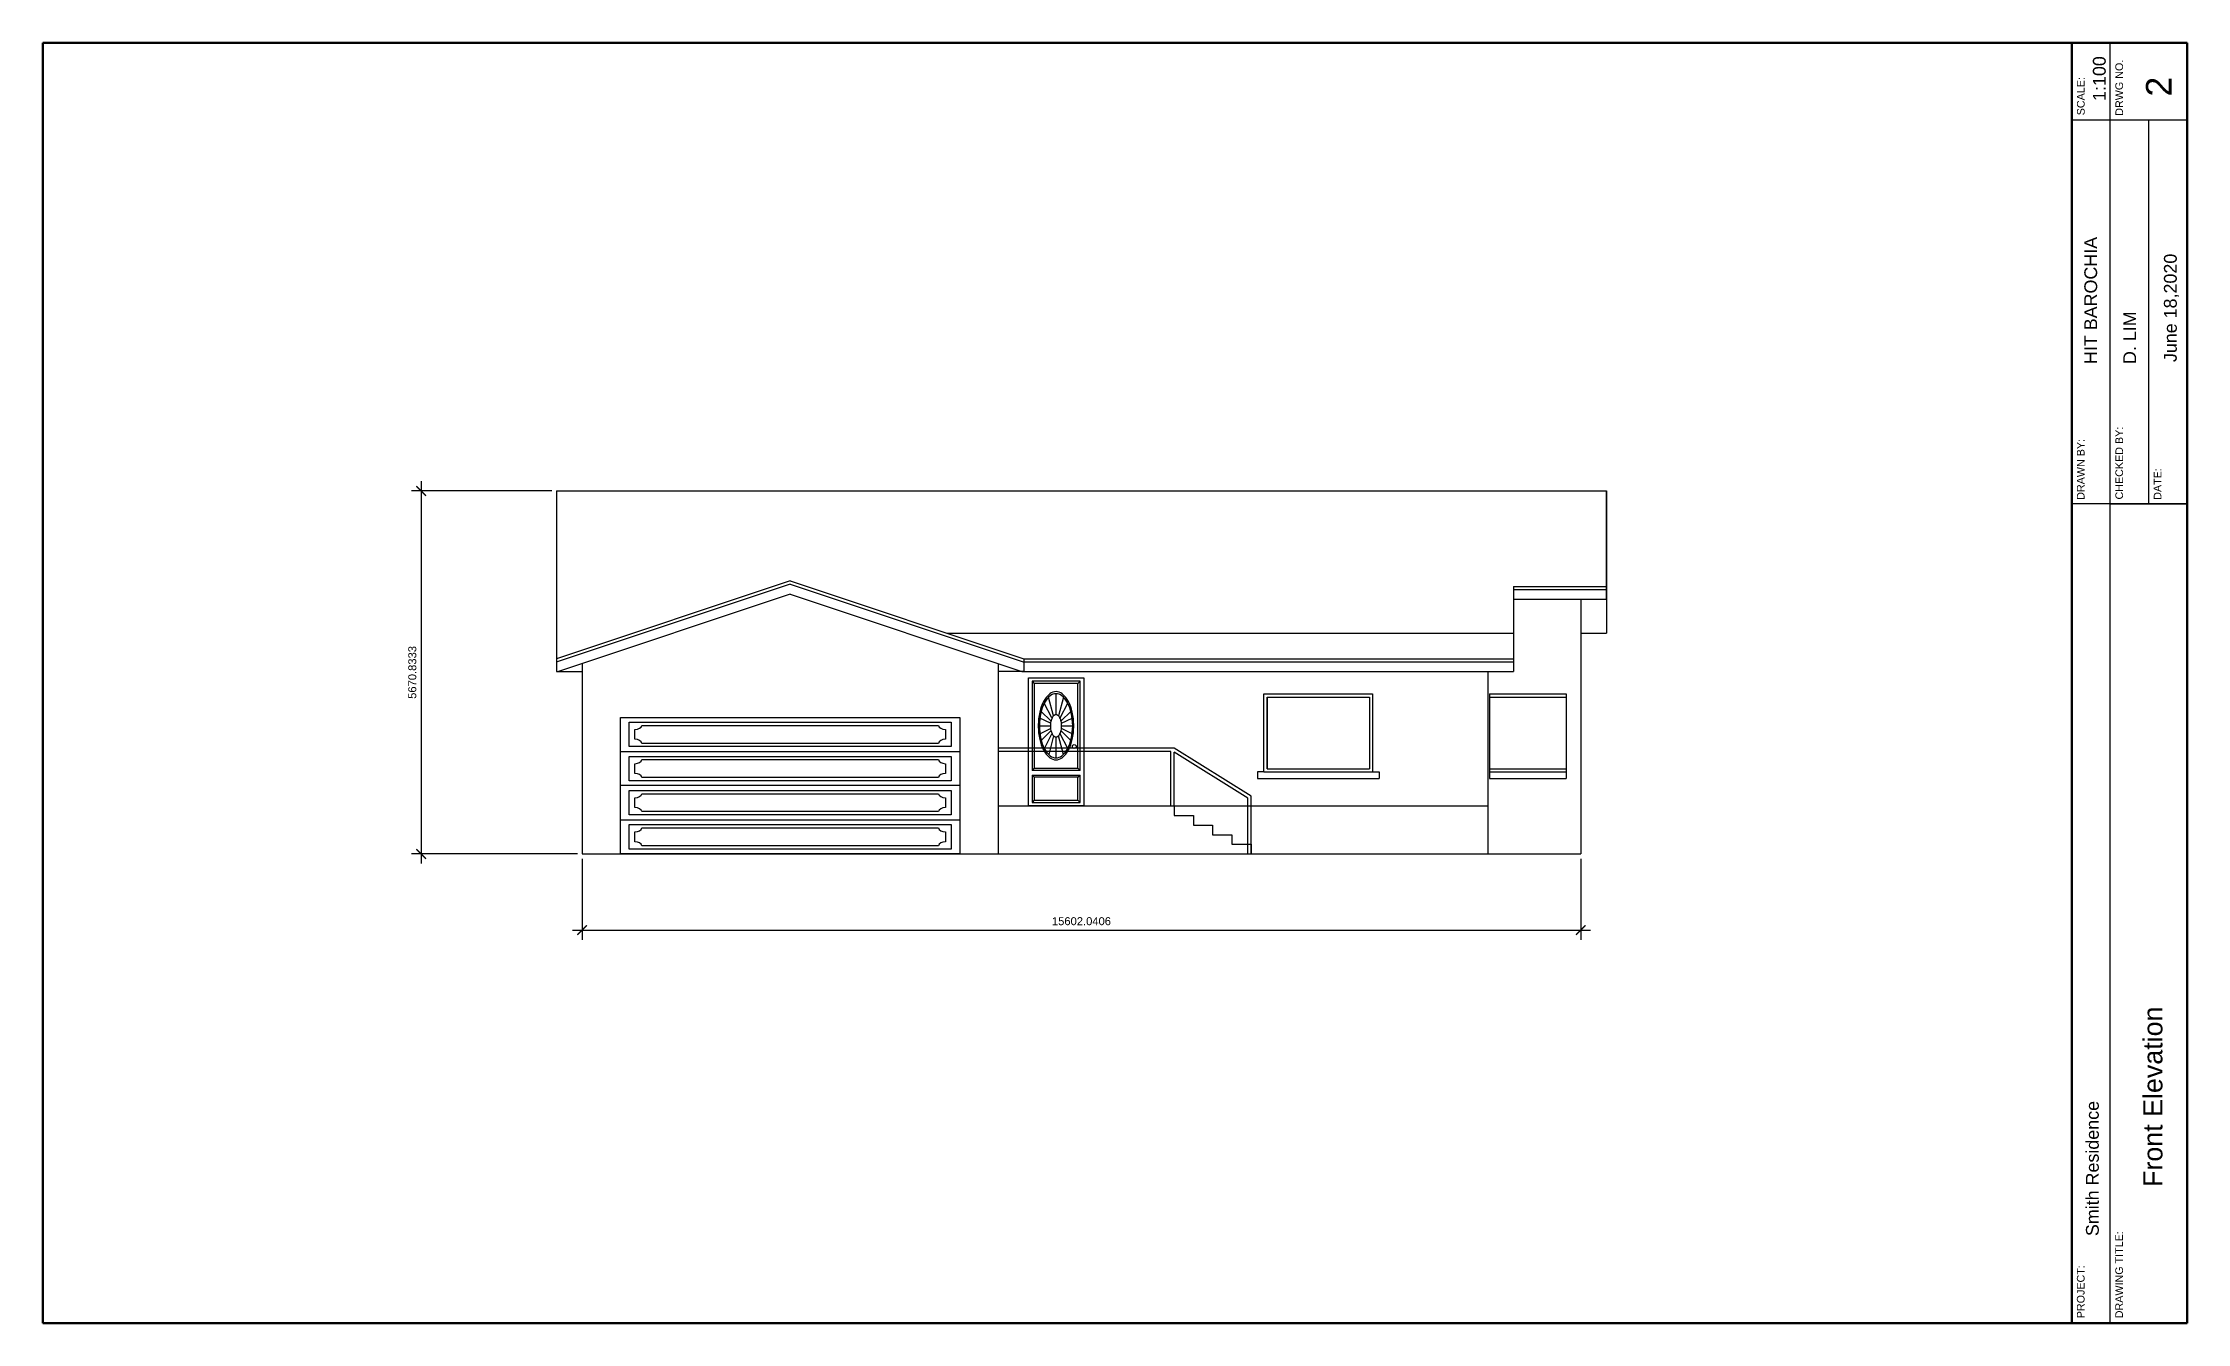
# Model space of a CAD drawing. Header units: millimetres. Extents: x -3200 to 48595, y -28940 to 26070.
# Drawn here: x -3200 to 30300, y -28940 to -8940 of the extents above; entities that cross this region are included whole.
import ezdxf

# ---------------------------------------------------------------- set-up
doc = ezdxf.new("R2010")
doc.units = ezdxf.units.MM
doc.header["$LTSCALE"] = 100
doc.layers.add('border', color=242, linetype='Continuous', lineweight=70)
doc.layers.add('Lines', color=152, linetype='Continuous', lineweight=30)
for name, color, linetype in [('Dim', 4, 'Continuous'), ('Lim-Roof', 50, 'Continuous'), ('text', 1, 'Continuous')]:
    doc.layers.add(name, color=color, linetype=linetype)
doc.styles.add('MtXpl_Arial_Unicode_', font='ARIALUNI.ttf')
doc.styles.get("Standard").update_dxf_attribs({"font": ''})
doc.styles.get('Standard').set_extended_font_data('Arial')
doc.dimstyles.new('Arch_125', dxfattribs={"dimscale": 50, "dimtxt": 2.5, "dimasz": 3, "dimexe": 3, "dimexo": 1.5, "dimgap": 1.5, "dimtad": 1, "dimdec": 4, "dimzin": 3, "dimdsep": 46, "dimtxsty": 'Standard', "dimblk": 'ARCHTICK', "dimcen": 4, "dimdle": 3, "dimadec": 0, "dimazin": 0, "dimtfac": 1, "dimtdec": 4, "dimtofl": 0, "dimtmove": 2, "dimatfit": 3, "dimfxl": 1, "dimtolj": 1, "dimtzin": 0, "dimarcsym": 0})

# ---------------------------------------------------------------- blocks, each defined once
blk = doc.blocks.new('Garage Door - Paneled 10 ft.')
for p, q in [((0, 63), (120, 63)), ((120, 42), (0, 42)), ((0, 21), (120, 21))]:
    blk.add_line(p, q)
for points in [[(0, 0), (0, 84), (120, 84), (120, 0)], [(3, 66), (3, 81), (117, 81), (117, 66)], [(3, 45), (3, 60), (117, 60), (117, 45)], [(3, 24), (3, 39), (117, 39), (117, 24)], [(3, 3), (3, 18), (117, 18), (117, 3)]]:
    blk.add_lwpolyline(points, close=True)
for points in [[(5, 70.5), (5, 76.5)], [(7.5, 79), (112.5, 79)], [(115, 76.5), (115, 70.5)], [(112.5, 68), (7.5, 68)], [(5, 49.5), (5, 55.5)], [(7.5, 58), (112.5, 58)], [(115, 55.5), (115, 49.5)], [(112.5, 47), (7.5, 47)], [(5, 28.5), (5, 34.5)], [(7.5, 37), (112.5, 37)], [(115, 34.5), (115, 28.5)], [(112.5, 26), (7.5, 26)], [(7.5, 16), (112.5, 16)], [(5, 7.5), (5, 13.5)], [(115, 13.5), (115, 7.5)], [(112.5, 5), (7.5, 5)]]:
    blk.add_lwpolyline(points)
for centre, start, end in [((4.9375, 79.0625), 271.3972, 358.6028), ((115.0625, 79.0625), 181.3972, 268.6028), ((4.9375, 67.9375), 1.397181, 88.60282), ((115.0625, 67.9375), 91.39719, 178.6028), ((4.9375, 58.0625), 271.3972, 358.6028), ((115.0625, 58.0625), 181.3972, 268.6028), ((4.9375, 46.9375), 1.397181, 88.60282), ((115.0625, 46.9375), 91.39719, 178.6028), ((4.9375, 37.0625), 271.3972, 358.6028), ((115.0625, 37.0625), 181.3972, 268.6028), ((4.9375, 25.9375), 1.397181, 88.60282), ((115.0625, 25.9375), 91.39719, 178.6028), ((4.9375, 16.0625), 271.3972, 358.6028), ((115.0625, 16.0625), 181.3972, 268.6028), ((4.9375, 4.9375), 1.397181, 88.60282), ((115.0625, 4.9375), 91.39719, 178.6028)]:
    blk.add_arc(centre, 2.5633, start, end)
blk = doc.blocks.new('Elevation Title Block')
for p, q in [((0, 12), (0, 18)), ((0, 0), (0, 12))]:
    blk.add_line(p, q)
at = {"layer": 'border'}
for p, q in [((0, 0), (0, 335)), ((0, 335), (200, 335)), ((200, 335), (200, 0)), ((0, 18), (200, 18)), ((200, 18), (188, 18)), ((0, 0), (0, 12)), ((200, 0), (0, 0))]:
    blk.add_line(p, q, dxfattribs=at)
at = {"layer": 'Lines'}
for p, q in [((128, 0), (128, 18)), ((188, 18), (188, 0)), ((0, 12), (128, 12)), ((128, 12), (128, 0)), ((128, 12), (188, 12)), ((188, 12), (200, 12)), ((128, 6), (188, 6))]:
    blk.add_line(p, q, dxfattribs=at)
at = {"layer": 'text', "style": 'MtXpl_Arial_Unicode_'}
for s, height, p in [('DRAWN BY:', 1.2, (128.62, 16.02)), ('SCALE:', 1.2, (188.69, 16.01)), ('Smith Residence', 2, (13.59, 13.8)), ('HIT BAROCHIA', 2, (149.83, 14.06)), ('1:100', 2, (190.93, 12.72)), ('CHECKED BY:', 1.2, (128.67, 10.01)), ('DRWG NO.', 1.2, (188.62, 10.01)), ('Front Elevation', 3, (21.27, 3.86)), ('D. LIM', 2, (149.83, 7.97)), ('DATE:', 1.2, (128.62, 4.02)), ('2', 4, (191.61, 2.43))]:
    blk.add_text(s, height=height, dxfattribs=at).set_placement(p)
at = {"layer": 'text', "char_height": 1.2, "attachment_point": 1}
for s, insert, width in [('PROJECT:', (0.76, 17.22), 7.9457), ('DRAWING TITLE:', (0.76, 11.22), 14.6555)]:
    blk.add_mtext(s, dxfattribs=dict(at, insert=insert, width=width))
at = {"layer": 'text', "insert": (150.13, 3.62), "char_height": 2, "attachment_point": 1}
blk.add_mtext_dynamic_manual_height_columns('{\\fArial Unicode MS|b0|i0|c0|p2;June 18,2020}', width=72, gutter_width=12.5, heights=[0], dxfattribs=at)
blk = doc.blocks.new('_ArchTick')
at = {"color": 0, "linetype": 'ByBlock', "const_width": 0.15}
blk.add_lwpolyline([(-0.5, -0.5), (0.5, 0.5)], dxfattribs=at)
blk = doc.blocks.new('*D104')
at = {"layer": 'Defpoints', "color": 0, "linetype": 'Continuous', "ltscale": 15, "transparency": 16777216}
for p in [(5225, -21610), (20827, -21610), (20827, -22800)]:
    blk.add_point(p, dxfattribs=at)
at = {"layer": 'Dim', "color": 0, "linetype": 'Continuous', "lineweight": -2, "ltscale": 15, "transparency": 16777216}
for p, q in [((5225, -21685), (5225, -22950)), ((20827, -21685), (20827, -22950)), ((5075, -22800), (20977, -22800))]:
    blk.add_line(p, q, dxfattribs=at)
at = {"layer": 'Dim', "color": 0, "linetype": 'Continuous', "lineweight": -2, "ltscale": 15, "transparency": 16777216, "xscale": 150, "yscale": 150, "zscale": 150, "rotation": 180}
blk.add_blockref('_ArchTick', (5225, -22800), dxfattribs=at)
at = {"layer": 'Dim', "color": 0, "linetype": 'Continuous', "lineweight": -2, "ltscale": 15, "transparency": 16777216, "xscale": 150, "yscale": 150, "zscale": 150}
blk.add_blockref('_ArchTick', (20827, -22800), dxfattribs=at)
at = {"layer": 'Dim', "color": 0, "linetype": 'Continuous', "ltscale": 15, "transparency": 16777216, "insert": (13026, -22662), "char_height": 125, "attachment_point": 5}
blk.add_mtext('\\A1;15602.0406', dxfattribs=at)
blk = doc.blocks.new('*D105')
at = {"layer": 'Defpoints', "color": 0, "linetype": 'Continuous', "ltscale": 15, "transparency": 16777216}
for p in [(4825, -15939), (2710, -21610), (5225, -21610)]:
    blk.add_point(p, dxfattribs=at)
at = {"layer": 'Dim', "color": 0, "linetype": 'Continuous', "lineweight": -2, "ltscale": 15, "transparency": 16777216}
for p, q in [((4750, -15939), (2560, -15939)), ((2710, -15789), (2710, -21760)), ((5150, -21610), (2560, -21610))]:
    blk.add_line(p, q, dxfattribs=at)
at = {"layer": 'Dim', "color": 0, "linetype": 'Continuous', "lineweight": -2, "ltscale": 15, "transparency": 16777216, "xscale": 150, "yscale": 150, "zscale": 150}
for p, rotation in [((2710, -15939), 90), ((2710, -21610), 270)]:
    blk.add_blockref('_ArchTick', p, dxfattribs=dict(at, rotation=rotation))
at = {"layer": 'Dim', "color": 0, "linetype": 'Continuous', "ltscale": 15, "transparency": 16777216, "insert": (2572, -18775), "char_height": 125, "attachment_point": 5, "rotation": 90}
blk.add_mtext('\\A1;5670.8333', dxfattribs=at)

msp = doc.modelspace()

# ---------------------------------------------------------------- linework, layer by layer
at = {"linetype": 'Continuous'}
for p, q in [((19774.77991, -17430.83333), (19774.77991, -18160)), ((20826.82052, -17630.83333), (20826.82052, -21610)), ((19774.77991, -18160), (19774.77991, -18760)), ((4824.77991, -18610), (4832.89379, -18610)), ((4824.77991, -18760), (5224.77991, -18760)), ((5224.77991, -18637.48518), (5224.77991, -21610)), ((12124.77991, -18560), (12124.77991, -18760)), ((19374.77991, -18760), (19374.77991, -21610)), ((15874.77991, -19110), (17574.77991, -19110)), ((15874.77991, -20330), (15874.77991, -19110)), ((15924.77991, -20280), (15924.77991, -19160)), ((15924.77991, -19160), (17524.77991, -19160)), ((15924.77991, -19160), (15924.77991, -20280)), ((17524.77991, -19110), (17574.77991, -19110)), ((17524.77991, -19160), (17524.77991, -20280)), ((17574.77991, -19110), (17574.77991, -20330)), ((19399.78172, -19110), (20599.78337, -19110)), ((19399.78172, -19110), (19399.78172, -20430)), ((19399.78172, -19160), (20599.78337, -19160)), ((20599.78337, -19110), (20599.78337, -20430)), ((15874.77991, -20330), (15774.77991, -20330)), ((15774.77991, -20330), (15774.77991, -20430)), ((15774.77991, -20430), (17674.77991, -20430)), ((15874.77991, -20330), (17574.77991, -20330)), ((15924.77991, -20280), (17524.77991, -20280)), ((17524.77991, -20330), (17574.77991, -20330)), ((17574.77991, -20330), (17674.77991, -20330)), ((17674.77991, -20330), (17674.77991, -20430)), ((19399.78172, -20280), (20599.78337, -20280)), ((19399.78172, -20330), (20599.78337, -20330)), ((19399.78172, -20430), (20599.78337, -20430)), ((11724.77991, -20860), (19374.77991, -20860)), ((14474.77991, -20860), (14474.77991, -21010)), ((14474.77991, -21010), (14774.77991, -21010)), ((14774.77991, -21010), (14774.77991, -21160)), ((14774.77991, -21160), (15074.77991, -21160)), ((15074.77991, -21160), (15074.77991, -21310)), ((15074.77991, -21310), (15374.77991, -21310)), ((15374.77991, -21310), (15374.77991, -21460)), ((5224.77991, -21610), (20826.82052, -21610)), ((15374.77991, -21460), (15674.77991, -21460)), ((15674.77991, -21460), (15674.77991, -21610))]:
    msp.add_line(p, q, dxfattribs=at)
for p, q in [((13003.5282, -18913.14304), (12253.36313, -18913.14304)), ((12253.36313, -18913.14304), (12253.36313, -20306.30674)), ((12253.36313, -18913.14304), (12289.08528, -18948.86519)), ((12967.80605, -18948.86519), (12289.08528, -18948.86519)), ((12289.08528, -18948.86519), (12289.08528, -20270.58459)), ((12967.80605, -18948.86519), (13003.5282, -18913.14304)), ((12967.80605, -20270.58459), (12967.80605, -18948.86519)), ((13003.5282, -20306.30674), (13003.5282, -18913.14304)), ((12395.23921, -19382.65232), (12548.96389, -19532.33405)), ((12563.79096, -19483.81861), (12445.1329, -19252.74441)), ((12587.74147, -19451.19239), (12513.37055, -19161.53759)), ((12628.44566, -19435.30318), (12628.44566, -19107.43817)), ((12743.52087, -19161.53768), (12668.51639, -19453.65721)), ((12692.49547, -19484.99506), (12811.75841, -19252.74438)), ((12861.65291, -19382.6554), (12708.55377, -19531.72439)), ((12366.89287, -19609.72489), (12541.52892, -19609.72489)), ((12543.14594, -19568.1967), (12375.91991, -19486.78372)), ((12376.33519, -19732.46288), (12543.39361, -19651.13162)), ((12549.03533, -19687.04428), (12395.94739, -19836.1044)), ((12446.02297, -19964.96758), (12563.86002, -19735.4978)), ((12810.86796, -19964.96831), (12692.42641, -19734.31897)), ((12707.07011, -19686.27983), (12860.94418, -19836.10348)), ((12880.55618, -19732.46251), (12712.64752, -19650.71486)), ((12713.06666, -19568.52535), (12880.97136, -19486.78326)), ((12716.11019, -19609.72489), (12888.65054, -19609.72489)), ((12588.1225, -19766.77611), (12514.07389, -20055.16965)), ((12628.44566, -20108.58942), (12628.44566, -19783.51313)), ((12742.81727, -20055.16981), (12668.7593, -19766.74039)), ((12289.08528, -20270.58459), (12253.36313, -20306.30674)), ((13003.5282, -20306.30674), (12253.36313, -20306.30674)), ((12253.36313, -20377.75103), (13003.5282, -20377.75103)), ((12253.36313, -20377.75103), (12253.36313, -20806.41678)), ((12253.36313, -20377.75103), (12289.08528, -20413.47317)), ((12289.08528, -20270.58459), (12967.80605, -20270.58459)), ((12967.80605, -20413.47317), (12289.08528, -20413.47317)), ((12289.08528, -20413.47317), (12289.08528, -20770.69463)), ((12967.80605, -20270.58459), (12967.56314, -20270.11306)), ((13003.5282, -20306.30674), (12967.80605, -20270.58459)), ((12967.80605, -20413.47317), (13003.5282, -20377.75103)), ((12967.80605, -20770.69463), (12967.80605, -20413.47317)), ((13003.5282, -20806.41678), (13003.5282, -20377.75103)), ((12289.08528, -20770.69463), (12253.36313, -20806.41678)), ((12253.36313, -20806.41678), (13003.5282, -20806.41678)), ((12289.08528, -20770.69463), (12967.80605, -20770.69463)), ((13003.5282, -20806.41678), (12967.80605, -20770.69463))]:
    msp.add_line(p, q)
msp.add_lwpolyline([(12199.77991, -20860), (12199.77991, -18859.55982), (13064.77991, -18859.55982), (13064.77991, -20860)], close=True)
for points in [[(12628.44584, -20140.57151, 0.1698066609), (12723.04034, -20107.49213, 0.1050356687), (12824.21824, -19984.57293, 0.0669246348), (12882.42307, -19822.9811, 0.0530696534), (12905.30982, -19607.95904, 0.0530696534), (12882.42307, -19392.93698, 0.0669246348), (12824.21824, -19231.34516, 0.1050356687), (12723.04034, -19108.42595, 0.1698066609), (12628.44584, -19075.34658, 0.1698066609), (12533.85135, -19108.42595, 0.1050356687), (12432.67345, -19231.34516, 0.0669246348), (12374.46862, -19392.93698, 0.0530696534), (12351.58187, -19607.95904, 0.0530696534), (12374.46862, -19822.9811, 0.0669246348), (12432.67345, -19984.57293, 0.1050356687), (12533.85135, -20107.49213, 0.1698066609)], [(12628.44566, -20108.58942, 0.1698066609), (12717.35026, -20077.49979, 0.1050356687), (12812.44227, -19961.97422, 0.0669246348), (12867.14606, -19810.1022, 0.0530696534), (12888.65616, -19608.0138, 0.0530696534), (12867.14606, -19405.9254, 0.0669246348), (12812.44227, -19254.05338, 0.1050356687), (12717.35026, -19138.52781, 0.1698066609), (12628.44566, -19107.43817, 0.1698066609), (12539.54106, -19138.52781, 0.1050356687), (12444.44905, -19254.05338, 0.0669246348), (12389.74527, -19405.9254, 0.0530696534), (12368.23516, -19608.0138, 0.0530696534), (12389.74527, -19810.1022, 0.0669246348), (12444.44905, -19961.97422, 0.1050356687), (12539.54106, -20077.49979, 0.1698066609)], [(12628.44566, -19783.51313, 0.1738176771), (12658.18898, -19772.85118, 0.1043626309), (12690.43425, -19732.51896, 0.0653030575), (12708.84833, -19679.79959, 0.0514494963), (12716.11076, -19609.40815, 0.0514494963), (12708.84833, -19539.01672, 0.0653030575), (12690.43425, -19486.29734, 0.1043626309), (12658.18898, -19445.96513, 0.1738176771), (12628.44566, -19435.30318, 0.1738176771), (12598.70235, -19445.96513, 0.1043626309), (12566.45708, -19486.29734, 0.0653030575), (12548.043, -19539.01672, 0.0514494963), (12540.78056, -19609.40815, 0.0514494963), (12548.043, -19679.79959, 0.0653030575), (12566.45708, -19732.51896, 0.1043626309), (12598.70235, -19772.85118, 0.1738176771)]]:
    msp.add_lwpolyline(points, format="xyb", close=True, dxfattribs=at)
msp.add_circle((12914.22283, -19931.2242), 29.76846)
msp.add_point((12967.80605, -18948.86519))
at = {"layer": 'Lim-Roof'}
for p, q in [((4824.77991, -15939.16667), (21226.82052, -15939.16667)), ((19774.77991, -17430.83333), (21226.82052, -17430.83333)), ((19774.77991, -17480.83333), (21226.82052, -17480.83333)), ((19774.77991, -17630.83333), (21226.82052, -17630.83333)), ((10924.77991, -18160), (19774.77991, -18160)), ((20826.82052, -18160), (21226.82052, -18160)), ((12092.32438, -18760), (19774.77991, -18760)), ((12092.32438, -18760), (19374.77991, -18760)), ((12116.66603, -18610), (19774.77991, -18610)), ((12124.77991, -18560), (19774.77991, -18560))]:
    msp.add_line(p, q, dxfattribs=at)
at = {"layer": 'Lim-Roof', "linetype": 'Continuous'}
for p, q in [((4824.77991, -15939.16667), (4824.77991, -18560)), ((21226.82052, -15939.16667), (21226.82052, -18160)), ((21226.82052, -17630.83333), (21226.82052, -15939.16667)), ((8474.77991, -17343.33333), (4824.77991, -18560)), ((8474.77991, -17396.03796), (4832.89379, -18610)), ((8474.77991, -17343.33333), (12124.77991, -18560)), ((8474.77991, -17396.03796), (12116.66603, -18610)), ((8474.77991, -17554.15184), (4857.23544, -18760)), ((8474.77991, -17554.15184), (12092.32438, -18760)), ((4824.77991, -18560), (4824.77991, -18760)), ((11724.77991, -18637.48518), (11724.77991, -21610)), ((12124.77991, -18760), (11724.77991, -18760)), ((12124.77991, -18560), (12124.77991, -18760)), ((14474.77991, -19960), (11724.77991, -19960)), ((14424.77991, -20010), (11724.77991, -20010)), ((14424.77991, -20860), (14424.77991, -20010)), ((15674.77991, -20710), (14474.77991, -19960)), ((14474.77991, -20860), (14474.77991, -20018.96238)), ((15624.77991, -20737.71238), (14474.77991, -20018.96238)), ((15624.77991, -21610), (15624.77991, -20737.71238)), ((15674.77991, -21610), (15674.77991, -20710))]:
    msp.add_line(p, q, dxfattribs=at)

# ---------------------------------------------------------------- block references
at = {"linetype": 'Continuous', "xscale": 100, "yscale": 100, "zscale": 100, "rotation": 90}
msp.add_blockref('Elevation Title Block', (30300, -28940), dxfattribs=at)
at = {"linetype": 'Continuous', "xscale": 44.166666556, "yscale": 25.4, "zscale": 25.4}
msp.add_blockref('Garage Door - Paneled 10 ft.', (5824.77991, -21610), dxfattribs=at)

# ---------------------------------------------------------------- dimensions: what is measured, and where the dimension line sits
at = {"layer": 'Dim', "linetype": 'Continuous', "ltscale": 15}
dim = msp.add_linear_dim(base=(2710, -21610), p1=(4824.77991, -15939.16667), p2=(5224.77991, -21610), angle=90, dimstyle='Arch_125', dxfattribs=at)
dim.commit()
dim.dimension.update_dxf_attribs({"geometry": '*D105', "text_midpoint": (2571.64734, -18774.58333)})
dim = msp.add_linear_dim(base=(20826.82052, -22800), p1=(5224.77991, -21610), p2=(20826.82052, -21610), dimstyle='Arch_125', dxfattribs=at)
dim.commit()
dim.dimension.update_dxf_attribs({"geometry": '*D104', "text_midpoint": (13025.80022, -22661.64734)})

doc.saveas('drawing.dxf')
